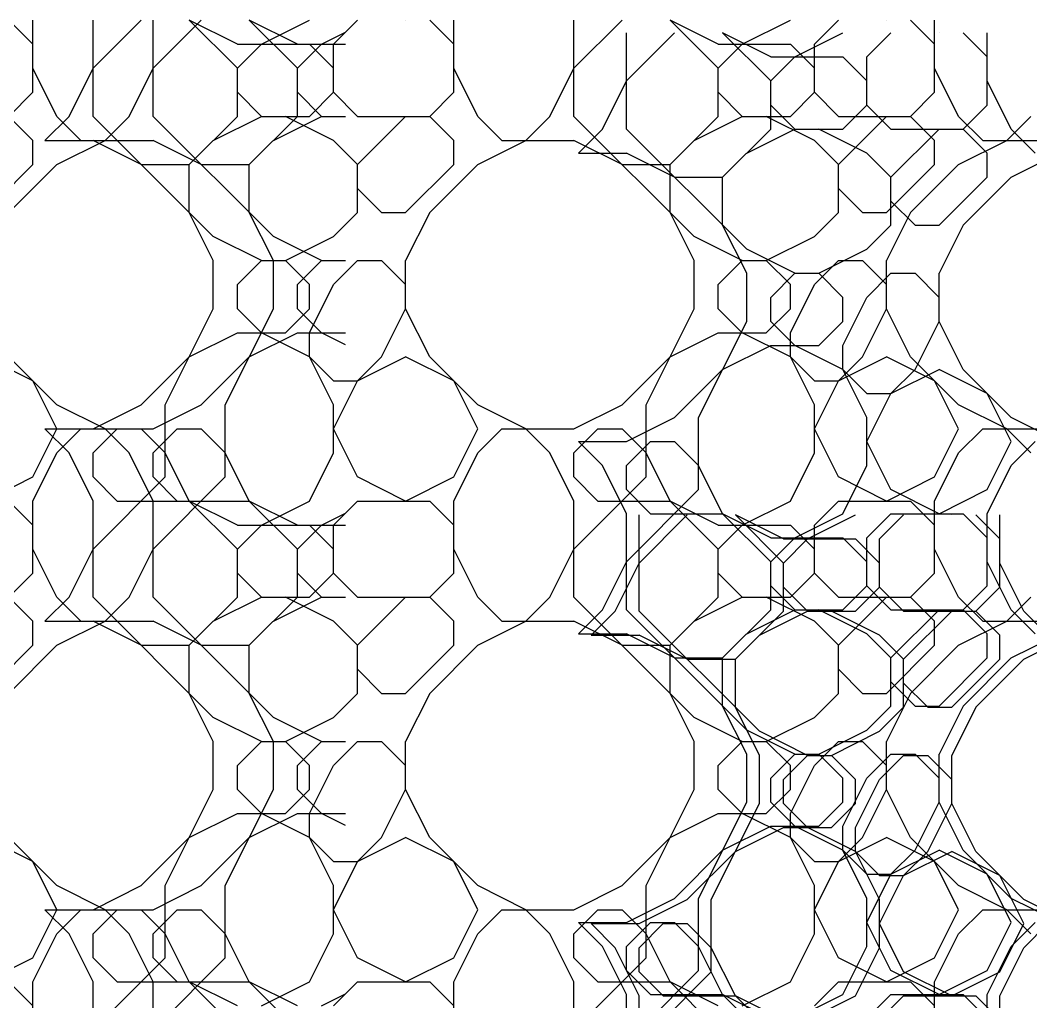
# Model space of a CAD drawing. Extents: x 1223 to 2114, y 507 to 973.
# Drawn here: x 2049.913 to 2050.439, y 610.727 to 611.237 of the extents above; entities that cross this region are included whole.
import ezdxf

# ---------------------------------------------------------------- set-up
doc = ezdxf.new("R2010")
doc.units = 0
doc.header["$MEASUREMENT"] = 0
doc.layers.get('0').update_dxf_attribs({"linetype": 'CONTINUOUS'})

# ---------------------------------------------------------------- blocks, each defined once
blk = doc.blocks.new('*X187')
at = {"color": 0}
for p, q in [((2049.9201, 611.22479), (2049.9076, 611.23729)), ((2049.9201, 611.19979), (2049.9201, 611.23729)), ((2049.9826, 611.23729), (2049.9826, 611.23729)), ((2049.9826, 611.21229), (2050.0076, 611.23729)), ((2049.9826, 611.18729), (2049.9826, 611.23729)), ((2050.0576, 611.22479), (2050.0326, 611.23729)), ((2050.0326, 611.23729), (2050.0326, 611.23729)), ((2050.0576, 611.21229), (2050.0326, 611.23729)), ((2050.0701, 611.22479), (2050.0826, 611.23104)), ((2050.0576, 611.21229), (2050.0701, 611.22479)), ((2050.0576, 611.22479), (2050.0826, 611.22479)), ((2049.9326, 611.18729), (2049.9201, 611.21229)), ((2049.9701, 611.18729), (2049.9826, 611.21229)), ((2050.0576, 611.18729), (2050.0576, 611.21229)), ((2049.9076, 611.18729), (2049.9201, 611.19979)), ((2050.0701, 611.18729), (2050.0576, 611.19979)), ((2049.9201, 611.17479), (2049.9076, 611.18729)), ((2049.9451, 611.17479), (2049.9326, 611.18729)), ((2049.9576, 611.17479), (2049.9701, 611.18729)), ((2050.0451, 611.12479), (2049.9826, 611.18729)), ((2050.0326, 611.16229), (2050.0576, 611.18729)), ((2050.0451, 611.17479), (2050.0701, 611.18729)), ((2050.0701, 611.18729), (2050.0826, 611.18729)), ((2049.9201, 611.16229), (2049.9201, 611.17479)), ((2049.9326, 611.16229), (2049.9576, 611.17479)), ((2049.9451, 611.17479), (2049.9826, 611.17479)), ((2050.0076, 611.16229), (2049.9826, 611.17479)), ((2049.8951, 611.13729), (2049.9201, 611.16229)), ((2049.9076, 611.13729), (2049.9326, 611.16229)), ((2050.0076, 611.16229), (2050.0326, 611.16229)), ((2050.0326, 611.13729), (2050.0326, 611.16229)), ((2050.0451, 611.11229), (2050.0326, 611.13729)), ((2050.0701, 611.11229), (2050.0451, 611.12479)), ((2050.0451, 611.08729), (2050.0451, 611.11229)), ((2050.0576, 611.09979), (2050.0701, 611.11229)), ((2050.0701, 611.11229), (2050.0826, 611.11229)), ((2050.0826, 611.11229), (2050.0826, 611.11229)), ((2050.0576, 611.08729), (2050.0576, 611.09979)), ((2050.0201, 611.03729), (2050.0451, 611.08729)), ((2050.0701, 611.07479), (2050.0576, 611.08729)), ((2050.0326, 611.06229), (2050.0576, 611.07479)), ((2050.0576, 611.07479), (2050.0826, 611.07479)), ((2050.0826, 611.06854), (2050.0701, 611.07479)), ((2050.0826, 611.07479), (2050.0826, 611.07479)), ((2049.9201, 611.04979), (2049.8951, 611.06229)), ((2049.9201, 611.04979), (2049.8951, 611.06229)), ((2049.9326, 611.03729), (2049.9076, 611.06229)), ((2050.0076, 611.03729), (2050.0326, 611.06229)), ((2049.9326, 611.02479), (2049.9201, 611.04979)), ((2049.9576, 611.02479), (2049.9326, 611.03729)), ((2049.9826, 611.02479), (2050.0076, 611.03729)), ((2050.0201, 610.99979), (2050.0201, 611.03729)), ((2049.9201, 610.99979), (2049.9326, 611.02479)), ((2049.9326, 611.01229), (2049.9451, 611.02479)), ((2049.9451, 611.02479), (2049.9826, 611.02479)), ((2049.9701, 611.01229), (2049.9576, 611.02479)), ((2049.9826, 611.01229), (2049.9951, 611.02479)), ((2049.9951, 611.02479), (2050.0076, 611.02479)), ((2050.0201, 611.01229), (2050.0076, 611.02479)), ((2049.9201, 610.98729), (2049.9326, 611.01229)), ((2049.9826, 610.98729), (2049.9701, 611.01229)), ((2049.9826, 610.99979), (2049.9826, 611.01229)), ((2050.0326, 610.98729), (2050.0201, 611.01229)), ((2049.8951, 610.98729), (2049.9201, 610.99979)), ((2049.9951, 610.98729), (2049.9826, 610.99979)), ((2049.9826, 610.96229), (2050.0201, 610.99979)), ((2049.9201, 610.97479), (2049.9076, 610.98729)), ((2049.9201, 610.94979), (2049.9201, 610.98729)), ((2049.9826, 610.93729), (2049.9826, 610.98729)), ((2049.9951, 610.98729), (2050.0326, 610.98729)), ((2050.0576, 610.97479), (2050.0326, 610.98729)), ((2050.0576, 610.96229), (2050.0326, 610.98729)), ((2050.0701, 610.97479), (2050.0826, 610.98104)), ((2050.0576, 610.96229), (2050.0701, 610.97479)), ((2050.0576, 610.97479), (2050.0826, 610.97479)), ((2049.9326, 610.93729), (2049.9201, 610.96229)), ((2049.9701, 610.93729), (2049.9826, 610.96229)), ((2050.0576, 610.93729), (2050.0576, 610.96229)), ((2049.9076, 610.93729), (2049.9201, 610.94979)), ((2050.0701, 610.93729), (2050.0576, 610.94979)), ((2049.9201, 610.92479), (2049.9076, 610.93729)), ((2049.9451, 610.92479), (2049.9326, 610.93729)), ((2049.9576, 610.92479), (2049.9701, 610.93729)), ((2050.0451, 610.87479), (2049.9826, 610.93729)), ((2050.0326, 610.91229), (2050.0576, 610.93729)), ((2050.0451, 610.92479), (2050.0701, 610.93729)), ((2050.0701, 610.93729), (2050.0826, 610.93729)), ((2049.9201, 610.91229), (2049.9201, 610.92479)), ((2049.9326, 610.91229), (2049.9576, 610.92479)), ((2049.9451, 610.92479), (2049.9826, 610.92479)), ((2050.0076, 610.91229), (2049.9826, 610.92479)), ((2049.8951, 610.88729), (2049.9201, 610.91229)), ((2049.9076, 610.88729), (2049.9326, 610.91229)), ((2050.0076, 610.91229), (2050.0326, 610.91229)), ((2050.0326, 610.88729), (2050.0326, 610.91229)), ((2050.0451, 610.86229), (2050.0326, 610.88729)), ((2050.0701, 610.86229), (2050.0451, 610.87479)), ((2050.0451, 610.83729), (2050.0451, 610.86229)), ((2050.0576, 610.84979), (2050.0701, 610.86229)), ((2050.0701, 610.86229), (2050.0826, 610.86229)), ((2050.0826, 610.86229), (2050.0826, 610.86229)), ((2050.0576, 610.83729), (2050.0576, 610.84979)), ((2050.0201, 610.78729), (2050.0451, 610.83729)), ((2050.0701, 610.82479), (2050.0576, 610.83729)), ((2050.0326, 610.81229), (2050.0576, 610.82479)), ((2050.0576, 610.82479), (2050.0826, 610.82479)), ((2050.0826, 610.81854), (2050.0701, 610.82479)), ((2050.0826, 610.82479), (2050.0826, 610.82479)), ((2049.9201, 610.79979), (2049.8951, 610.81229)), ((2049.9201, 610.79979), (2049.8951, 610.81229)), ((2049.9326, 610.78729), (2049.9076, 610.81229)), ((2050.0076, 610.78729), (2050.0326, 610.81229)), ((2049.9326, 610.77479), (2049.9201, 610.79979)), ((2049.9576, 610.77479), (2049.9326, 610.78729)), ((2049.9826, 610.77479), (2050.0076, 610.78729)), ((2050.0201, 610.74979), (2050.0201, 610.78729)), ((2049.9201, 610.74979), (2049.9326, 610.77479)), ((2049.9326, 610.76229), (2049.9451, 610.77479)), ((2049.9451, 610.77479), (2049.9826, 610.77479)), ((2049.9701, 610.76229), (2049.9576, 610.77479)), ((2049.9826, 610.76229), (2049.9951, 610.77479)), ((2049.9951, 610.77479), (2050.0076, 610.77479)), ((2050.0201, 610.76229), (2050.0076, 610.77479)), ((2049.9201, 610.73729), (2049.9326, 610.76229)), ((2049.9826, 610.73729), (2049.9701, 610.76229)), ((2049.9826, 610.74979), (2049.9826, 610.76229)), ((2050.0326, 610.73729), (2050.0201, 610.76229)), ((2049.8951, 610.73729), (2049.9201, 610.74979)), ((2049.9951, 610.73729), (2049.9826, 610.74979)), ((2049.9826, 610.71229), (2050.0201, 610.74979)), ((2049.9201, 610.72479), (2049.9076, 610.73729)), ((2049.9201, 610.69979), (2049.9201, 610.73729)), ((2049.9826, 610.68729), (2049.9826, 610.73729)), ((2049.9951, 610.73729), (2050.0326, 610.73729)), ((2050.0576, 610.72479), (2050.0326, 610.73729)), ((2050.0576, 610.71229), (2050.0326, 610.73729)), ((2050.0701, 610.72479), (2050.0826, 610.73104))]:
    blk.add_line(p, q, dxfattribs=at)
blk = doc.blocks.new('*X188')
at = {"color": 0}
for p, q in [((2050.22869, 611.23069), (2050.22869, 611.23069)), ((2050.22869, 611.20569), (2050.25369, 611.23069)), ((2050.22869, 611.18069), (2050.22869, 611.23069)), ((2050.30369, 611.21819), (2050.27869, 611.23069)), ((2050.27869, 611.23069), (2050.27869, 611.23069)), ((2050.30369, 611.20569), (2050.27869, 611.23069)), ((2050.31619, 611.21819), (2050.34119, 611.23069)), ((2050.35369, 611.21819), (2050.36619, 611.23069)), ((2050.39119, 611.23069), (2050.39119, 611.23069)), ((2050.41619, 611.21819), (2050.40369, 611.23069)), ((2050.41619, 611.19319), (2050.41619, 611.23069)), ((2050.30369, 611.20569), (2050.31619, 611.21819)), ((2050.30369, 611.21819), (2050.34119, 611.21819)), ((2050.35369, 611.20569), (2050.34119, 611.21819)), ((2050.35369, 611.19319), (2050.35369, 611.21819)), ((2050.21619, 611.18069), (2050.22869, 611.20569)), ((2050.30369, 611.18069), (2050.30369, 611.20569)), ((2050.42869, 611.18069), (2050.41619, 611.20569)), ((2050.31619, 611.18069), (2050.30369, 611.19319)), ((2050.34119, 611.18069), (2050.35369, 611.19319)), ((2050.36619, 611.18069), (2050.35369, 611.19319)), ((2050.40369, 611.18069), (2050.41619, 611.19319)), ((2050.20369, 611.16819), (2050.21619, 611.18069)), ((2050.29119, 611.11819), (2050.22869, 611.18069)), ((2050.27869, 611.15569), (2050.30369, 611.18069)), ((2050.29119, 611.16819), (2050.31619, 611.18069)), ((2050.31619, 611.18069), (2050.34119, 611.18069)), ((2050.35369, 611.16819), (2050.32869, 611.18069)), ((2050.36619, 611.15569), (2050.39119, 611.18069)), ((2050.36619, 611.18069), (2050.40369, 611.18069)), ((2050.41619, 611.16819), (2050.40369, 611.18069)), ((2050.44119, 611.16819), (2050.42869, 611.18069)), ((2050.20369, 611.16819), (2050.22869, 611.16819)), ((2050.25369, 611.15569), (2050.22869, 611.16819)), ((2050.36619, 611.15569), (2050.35369, 611.16819)), ((2050.41619, 611.15569), (2050.41619, 611.16819)), ((2050.42869, 611.15569), (2050.45369, 611.16819)), ((2050.25369, 611.15569), (2050.27869, 611.15569)), ((2050.27869, 611.13069), (2050.27869, 611.15569)), ((2050.36619, 611.13069), (2050.36619, 611.15569)), ((2050.39119, 611.13069), (2050.41619, 611.15569)), ((2050.40369, 611.13069), (2050.42869, 611.15569)), ((2050.37869, 611.13069), (2050.36619, 611.14319)), ((2050.29119, 611.10569), (2050.27869, 611.13069)), ((2050.35369, 611.11819), (2050.36619, 611.13069)), ((2050.37869, 611.13069), (2050.39119, 611.13069)), ((2050.40369, 611.13069), (2050.39119, 611.10569)), ((2050.31619, 611.10569), (2050.29119, 611.11819)), ((2050.32869, 611.10569), (2050.35369, 611.11819)), ((2050.29119, 611.08069), (2050.29119, 611.10569)), ((2050.30369, 611.09319), (2050.31619, 611.10569)), ((2050.31619, 611.10569), (2050.32869, 611.10569)), ((2050.34119, 611.09319), (2050.32869, 611.10569)), ((2050.35369, 611.09319), (2050.36619, 611.10569)), ((2050.36619, 611.10569), (2050.37869, 611.10569)), ((2050.39119, 611.09319), (2050.37869, 611.10569)), ((2050.39119, 611.08069), (2050.39119, 611.10569)), ((2050.30369, 611.08069), (2050.30369, 611.09319)), ((2050.34119, 611.06819), (2050.35369, 611.09319)), ((2050.34119, 611.08069), (2050.34119, 611.09319)), ((2050.26619, 611.03069), (2050.29119, 611.08069)), ((2050.31619, 611.06819), (2050.30369, 611.08069)), ((2050.32869, 611.06819), (2050.34119, 611.08069)), ((2050.37869, 611.05569), (2050.39119, 611.08069)), ((2050.40369, 611.05569), (2050.39119, 611.08069)), ((2050.27869, 611.05569), (2050.30369, 611.06819)), ((2050.30369, 611.06819), (2050.32869, 611.06819)), ((2050.34119, 611.05569), (2050.31619, 611.06819)), ((2050.34119, 611.05569), (2050.34119, 611.06819)), ((2050.25369, 611.03069), (2050.27869, 611.05569)), ((2050.35369, 611.03069), (2050.34119, 611.05569)), ((2050.35369, 611.04319), (2050.34119, 611.05569)), ((2050.36619, 611.04319), (2050.39119, 611.05569)), ((2050.36619, 611.04319), (2050.37869, 611.05569)), ((2050.41619, 611.04319), (2050.39119, 611.05569)), ((2050.41619, 611.04319), (2050.39119, 611.05569)), ((2050.42869, 611.03069), (2050.40369, 611.05569)), ((2050.35369, 611.01819), (2050.36619, 611.04319)), ((2050.35369, 611.04319), (2050.36619, 611.04319)), ((2050.42869, 611.01819), (2050.41619, 611.04319)), ((2050.22869, 611.01819), (2050.25369, 611.03069)), ((2050.26619, 610.99319), (2050.26619, 611.03069)), ((2050.35369, 611.00569), (2050.35369, 611.03069)), ((2050.45369, 611.01819), (2050.42869, 611.03069)), ((2050.20369, 611.01819), (2050.20369, 611.01819)), ((2050.21619, 611.00569), (2050.20369, 611.01819)), ((2050.20369, 611.01819), (2050.22869, 611.01819)), ((2050.22869, 611.00569), (2050.24119, 611.01819)), ((2050.24119, 611.01819), (2050.25369, 611.01819)), ((2050.26619, 611.00569), (2050.25369, 611.01819)), ((2050.36619, 610.99319), (2050.35369, 611.01819)), ((2050.41619, 610.99319), (2050.42869, 611.01819)), ((2050.42869, 611.00569), (2050.44119, 611.01819)), ((2050.22869, 610.98069), (2050.21619, 611.00569)), ((2050.22869, 610.99319), (2050.22869, 611.00569)), ((2050.27869, 610.98069), (2050.26619, 611.00569)), ((2050.34119, 610.98069), (2050.35369, 611.00569)), ((2050.41619, 610.98069), (2050.42869, 611.00569)), ((2050.24119, 610.98069), (2050.22869, 610.99319)), ((2050.22869, 610.95569), (2050.26619, 610.99319)), ((2050.39119, 610.98069), (2050.36619, 610.99319)), ((2050.39119, 610.98069), (2050.41619, 610.99319)), ((2050.22869, 610.93069), (2050.22869, 610.98069)), ((2050.24119, 610.98069), (2050.27869, 610.98069)), ((2050.30369, 610.96819), (2050.27869, 610.98069)), ((2050.30369, 610.95569), (2050.27869, 610.98069)), ((2050.31619, 610.96819), (2050.34119, 610.98069)), ((2050.35369, 610.96819), (2050.36619, 610.98069)), ((2050.36619, 610.98069), (2050.40369, 610.98069)), ((2050.41619, 610.96819), (2050.40369, 610.98069)), ((2050.41619, 610.94319), (2050.41619, 610.98069)), ((2050.30369, 610.95569), (2050.31619, 610.96819)), ((2050.30369, 610.96819), (2050.34119, 610.96819)), ((2050.35369, 610.95569), (2050.34119, 610.96819)), ((2050.35369, 610.94319), (2050.35369, 610.96819)), ((2050.21619, 610.93069), (2050.22869, 610.95569)), ((2050.30369, 610.93069), (2050.30369, 610.95569)), ((2050.42869, 610.93069), (2050.41619, 610.95569)), ((2050.31619, 610.93069), (2050.30369, 610.94319)), ((2050.34119, 610.93069), (2050.35369, 610.94319)), ((2050.36619, 610.93069), (2050.35369, 610.94319)), ((2050.40369, 610.93069), (2050.41619, 610.94319)), ((2050.20369, 610.91819), (2050.21619, 610.93069)), ((2050.29119, 610.86819), (2050.22869, 610.93069)), ((2050.27869, 610.90569), (2050.30369, 610.93069)), ((2050.29119, 610.91819), (2050.31619, 610.93069)), ((2050.31619, 610.93069), (2050.34119, 610.93069)), ((2050.35369, 610.91819), (2050.32869, 610.93069)), ((2050.36619, 610.90569), (2050.39119, 610.93069)), ((2050.36619, 610.93069), (2050.40369, 610.93069)), ((2050.41619, 610.91819), (2050.40369, 610.93069)), ((2050.44119, 610.91819), (2050.42869, 610.93069)), ((2050.20369, 610.91819), (2050.22869, 610.91819)), ((2050.25369, 610.90569), (2050.22869, 610.91819)), ((2050.36619, 610.90569), (2050.35369, 610.91819)), ((2050.41619, 610.90569), (2050.41619, 610.91819)), ((2050.42869, 610.90569), (2050.45369, 610.91819)), ((2050.25369, 610.90569), (2050.27869, 610.90569)), ((2050.27869, 610.88069), (2050.27869, 610.90569)), ((2050.36619, 610.88069), (2050.36619, 610.90569)), ((2050.39119, 610.88069), (2050.41619, 610.90569)), ((2050.40369, 610.88069), (2050.42869, 610.90569)), ((2050.37869, 610.88069), (2050.36619, 610.89319)), ((2050.29119, 610.85569), (2050.27869, 610.88069)), ((2050.35369, 610.86819), (2050.36619, 610.88069)), ((2050.37869, 610.88069), (2050.39119, 610.88069)), ((2050.40369, 610.88069), (2050.39119, 610.85569)), ((2050.31619, 610.85569), (2050.29119, 610.86819)), ((2050.32869, 610.85569), (2050.35369, 610.86819)), ((2050.29119, 610.83069), (2050.29119, 610.85569)), ((2050.30369, 610.84319), (2050.31619, 610.85569)), ((2050.31619, 610.85569), (2050.32869, 610.85569)), ((2050.34119, 610.84319), (2050.32869, 610.85569)), ((2050.35369, 610.84319), (2050.36619, 610.85569)), ((2050.36619, 610.85569), (2050.37869, 610.85569)), ((2050.39119, 610.84319), (2050.37869, 610.85569)), ((2050.39119, 610.83069), (2050.39119, 610.85569)), ((2050.30369, 610.83069), (2050.30369, 610.84319)), ((2050.34119, 610.81819), (2050.35369, 610.84319)), ((2050.34119, 610.83069), (2050.34119, 610.84319)), ((2050.26619, 610.78069), (2050.29119, 610.83069)), ((2050.31619, 610.81819), (2050.30369, 610.83069)), ((2050.32869, 610.81819), (2050.34119, 610.83069)), ((2050.37869, 610.80569), (2050.39119, 610.83069)), ((2050.40369, 610.80569), (2050.39119, 610.83069)), ((2050.27869, 610.80569), (2050.30369, 610.81819)), ((2050.30369, 610.81819), (2050.32869, 610.81819)), ((2050.34119, 610.80569), (2050.31619, 610.81819)), ((2050.34119, 610.80569), (2050.34119, 610.81819)), ((2050.25369, 610.78069), (2050.27869, 610.80569)), ((2050.35369, 610.78069), (2050.34119, 610.80569)), ((2050.35369, 610.79319), (2050.34119, 610.80569)), ((2050.36619, 610.79319), (2050.39119, 610.80569)), ((2050.36619, 610.79319), (2050.37869, 610.80569)), ((2050.41619, 610.79319), (2050.39119, 610.80569)), ((2050.41619, 610.79319), (2050.39119, 610.80569)), ((2050.42869, 610.78069), (2050.40369, 610.80569)), ((2050.35369, 610.76819), (2050.36619, 610.79319)), ((2050.35369, 610.79319), (2050.36619, 610.79319)), ((2050.42869, 610.76819), (2050.41619, 610.79319)), ((2050.22869, 610.76819), (2050.25369, 610.78069)), ((2050.26619, 610.74319), (2050.26619, 610.78069)), ((2050.35369, 610.75569), (2050.35369, 610.78069)), ((2050.45369, 610.76819), (2050.42869, 610.78069)), ((2050.20369, 610.76819), (2050.20369, 610.76819)), ((2050.21619, 610.75569), (2050.20369, 610.76819)), ((2050.20369, 610.76819), (2050.22869, 610.76819)), ((2050.22869, 610.75569), (2050.24119, 610.76819)), ((2050.24119, 610.76819), (2050.25369, 610.76819)), ((2050.26619, 610.75569), (2050.25369, 610.76819)), ((2050.36619, 610.74319), (2050.35369, 610.76819)), ((2050.41619, 610.74319), (2050.42869, 610.76819)), ((2050.42869, 610.75569), (2050.44119, 610.76819)), ((2050.22869, 610.73069), (2050.21619, 610.75569)), ((2050.22869, 610.74319), (2050.22869, 610.75569)), ((2050.27869, 610.73069), (2050.26619, 610.75569)), ((2050.34119, 610.73069), (2050.35369, 610.75569)), ((2050.41619, 610.73069), (2050.42869, 610.75569)), ((2050.24119, 610.73069), (2050.22869, 610.74319)), ((2050.22869, 610.70569), (2050.26619, 610.74319)), ((2050.39119, 610.73069), (2050.36619, 610.74319)), ((2050.39119, 610.73069), (2050.41619, 610.74319)), ((2050.22869, 610.68069), (2050.22869, 610.73069)), ((2050.24119, 610.73069), (2050.27869, 610.73069)), ((2050.30369, 610.71819), (2050.27869, 610.73069)), ((2050.30369, 610.70569), (2050.27869, 610.73069)), ((2050.31619, 610.71819), (2050.34119, 610.73069)), ((2050.35369, 610.71819), (2050.36619, 610.73069)), ((2050.36619, 610.73069), (2050.40369, 610.73069)), ((2050.41619, 610.71819), (2050.40369, 610.73069)), ((2050.41619, 610.69319), (2050.41619, 610.73069))]:
    blk.add_line(p, q, dxfattribs=at)
blk = doc.blocks.new('*X189')
at = {"color": 0}
for p, q in [((2049.95138, 611.23729), (2049.95138, 611.23729)), ((2049.95138, 611.21229), (2049.97638, 611.23729)), ((2049.95138, 611.18729), (2049.95138, 611.23729)), ((2050.02638, 611.22479), (2050.00138, 611.23729)), ((2050.00138, 611.23729), (2050.00138, 611.23729)), ((2050.02638, 611.21229), (2050.00138, 611.23729)), ((2050.03888, 611.22479), (2050.06388, 611.23729)), ((2050.07638, 611.22479), (2050.08888, 611.23729)), ((2050.11388, 611.23729), (2050.11388, 611.23729)), ((2050.13888, 611.22479), (2050.12638, 611.23729)), ((2050.13888, 611.19979), (2050.13888, 611.23729)), ((2050.20138, 611.23729), (2050.20138, 611.23729)), ((2050.20138, 611.21229), (2050.22638, 611.23729)), ((2050.20138, 611.18729), (2050.20138, 611.23729)), ((2050.27638, 611.22479), (2050.25138, 611.23729)), ((2050.25138, 611.23729), (2050.25138, 611.23729)), ((2050.27638, 611.21229), (2050.25138, 611.23729)), ((2050.28888, 611.22479), (2050.31388, 611.23729)), ((2050.32638, 611.22479), (2050.33888, 611.23729)), ((2050.36388, 611.23729), (2050.36388, 611.23729)), ((2050.38888, 611.22479), (2050.37638, 611.23729)), ((2050.38888, 611.19979), (2050.38888, 611.23729)), ((2050.02638, 611.21229), (2050.03888, 611.22479)), ((2050.02638, 611.22479), (2050.06388, 611.22479)), ((2050.07638, 611.21229), (2050.06388, 611.22479)), ((2050.07638, 611.19979), (2050.07638, 611.22479)), ((2050.27638, 611.21229), (2050.28888, 611.22479)), ((2050.27638, 611.22479), (2050.31388, 611.22479)), ((2050.32638, 611.21229), (2050.31388, 611.22479)), ((2050.32638, 611.19979), (2050.32638, 611.22479)), ((2049.93888, 611.18729), (2049.95138, 611.21229)), ((2050.02638, 611.18729), (2050.02638, 611.21229)), ((2050.15138, 611.18729), (2050.13888, 611.21229)), ((2050.18888, 611.18729), (2050.20138, 611.21229)), ((2050.27638, 611.18729), (2050.27638, 611.21229)), ((2050.40138, 611.18729), (2050.38888, 611.21229)), ((2050.03888, 611.18729), (2050.02638, 611.19979)), ((2050.06388, 611.18729), (2050.07638, 611.19979)), ((2050.08888, 611.18729), (2050.07638, 611.19979)), ((2050.12638, 611.18729), (2050.13888, 611.19979)), ((2050.28888, 611.18729), (2050.27638, 611.19979)), ((2050.31388, 611.18729), (2050.32638, 611.19979)), ((2050.33888, 611.18729), (2050.32638, 611.19979)), ((2050.37638, 611.18729), (2050.38888, 611.19979)), ((2049.92638, 611.17479), (2049.93888, 611.18729)), ((2050.01388, 611.12479), (2049.95138, 611.18729)), ((2050.00138, 611.16229), (2050.02638, 611.18729)), ((2050.01388, 611.17479), (2050.03888, 611.18729)), ((2050.03888, 611.18729), (2050.06388, 611.18729)), ((2050.07638, 611.17479), (2050.05138, 611.18729)), ((2050.08888, 611.16229), (2050.11388, 611.18729)), ((2050.08888, 611.18729), (2050.12638, 611.18729)), ((2050.13888, 611.17479), (2050.12638, 611.18729)), ((2050.16388, 611.17479), (2050.15138, 611.18729)), ((2050.17638, 611.17479), (2050.18888, 611.18729)), ((2050.26388, 611.12479), (2050.20138, 611.18729)), ((2050.25138, 611.16229), (2050.27638, 611.18729)), ((2050.26388, 611.17479), (2050.28888, 611.18729)), ((2050.28888, 611.18729), (2050.31388, 611.18729)), ((2050.32638, 611.17479), (2050.30138, 611.18729)), ((2050.33888, 611.16229), (2050.36388, 611.18729)), ((2050.33888, 611.18729), (2050.37638, 611.18729)), ((2050.38888, 611.17479), (2050.37638, 611.18729)), ((2050.41388, 611.17479), (2050.40138, 611.18729)), ((2050.42638, 611.17479), (2050.43888, 611.18729)), ((2049.92638, 611.17479), (2049.95138, 611.17479)), ((2049.97638, 611.16229), (2049.95138, 611.17479)), ((2050.08888, 611.16229), (2050.07638, 611.17479)), ((2050.13888, 611.16229), (2050.13888, 611.17479)), ((2050.15138, 611.16229), (2050.17638, 611.17479)), ((2050.16388, 611.17479), (2050.20138, 611.17479)), ((2050.22638, 611.16229), (2050.20138, 611.17479)), ((2050.33888, 611.16229), (2050.32638, 611.17479)), ((2050.38888, 611.16229), (2050.38888, 611.17479)), ((2050.40138, 611.16229), (2050.42638, 611.17479)), ((2050.41388, 611.17479), (2050.45138, 611.17479)), ((2049.97638, 611.16229), (2050.00138, 611.16229)), ((2050.00138, 611.13729), (2050.00138, 611.16229)), ((2050.08888, 611.13729), (2050.08888, 611.16229)), ((2050.11388, 611.13729), (2050.13888, 611.16229)), ((2050.12638, 611.13729), (2050.15138, 611.16229)), ((2050.22638, 611.16229), (2050.25138, 611.16229)), ((2050.25138, 611.13729), (2050.25138, 611.16229)), ((2050.33888, 611.13729), (2050.33888, 611.16229)), ((2050.36388, 611.13729), (2050.38888, 611.16229)), ((2050.37638, 611.13729), (2050.40138, 611.16229)), ((2050.10138, 611.13729), (2050.08888, 611.14979)), ((2050.35138, 611.13729), (2050.33888, 611.14979)), ((2050.01388, 611.11229), (2050.00138, 611.13729)), ((2050.07638, 611.12479), (2050.08888, 611.13729)), ((2050.10138, 611.13729), (2050.11388, 611.13729)), ((2050.12638, 611.13729), (2050.11388, 611.11229)), ((2050.26388, 611.11229), (2050.25138, 611.13729)), ((2050.32638, 611.12479), (2050.33888, 611.13729)), ((2050.35138, 611.13729), (2050.36388, 611.13729)), ((2050.37638, 611.13729), (2050.36388, 611.11229)), ((2050.03888, 611.11229), (2050.01388, 611.12479)), ((2050.05138, 611.11229), (2050.07638, 611.12479)), ((2050.28888, 611.11229), (2050.26388, 611.12479)), ((2050.30138, 611.11229), (2050.32638, 611.12479)), ((2050.01388, 611.08729), (2050.01388, 611.11229)), ((2050.02638, 611.09979), (2050.03888, 611.11229)), ((2050.03888, 611.11229), (2050.05138, 611.11229)), ((2050.06388, 611.09979), (2050.05138, 611.11229)), ((2050.07638, 611.09979), (2050.08888, 611.11229)), ((2050.08888, 611.11229), (2050.10138, 611.11229)), ((2050.11388, 611.09979), (2050.10138, 611.11229)), ((2050.11388, 611.08729), (2050.11388, 611.11229)), ((2050.26388, 611.08729), (2050.26388, 611.11229)), ((2050.27638, 611.09979), (2050.28888, 611.11229)), ((2050.28888, 611.11229), (2050.30138, 611.11229)), ((2050.31388, 611.09979), (2050.30138, 611.11229)), ((2050.32638, 611.09979), (2050.33888, 611.11229)), ((2050.33888, 611.11229), (2050.35138, 611.11229)), ((2050.36388, 611.09979), (2050.35138, 611.11229)), ((2050.36388, 611.08729), (2050.36388, 611.11229)), ((2050.02638, 611.08729), (2050.02638, 611.09979)), ((2050.06388, 611.07479), (2050.07638, 611.09979)), ((2050.06388, 611.08729), (2050.06388, 611.09979)), ((2050.27638, 611.08729), (2050.27638, 611.09979)), ((2050.31388, 611.07479), (2050.32638, 611.09979)), ((2050.31388, 611.08729), (2050.31388, 611.09979)), ((2049.98888, 611.03729), (2050.01388, 611.08729)), ((2050.03888, 611.07479), (2050.02638, 611.08729)), ((2050.05138, 611.07479), (2050.06388, 611.08729)), ((2050.10138, 611.06229), (2050.11388, 611.08729)), ((2050.12638, 611.06229), (2050.11388, 611.08729)), ((2050.23888, 611.03729), (2050.26388, 611.08729)), ((2050.28888, 611.07479), (2050.27638, 611.08729)), ((2050.30138, 611.07479), (2050.31388, 611.08729)), ((2050.35138, 611.06229), (2050.36388, 611.08729)), ((2050.37638, 611.06229), (2050.36388, 611.08729)), ((2050.00138, 611.06229), (2050.02638, 611.07479)), ((2050.02638, 611.07479), (2050.05138, 611.07479)), ((2050.06388, 611.06229), (2050.03888, 611.07479)), ((2050.06388, 611.06229), (2050.06388, 611.07479)), ((2050.25138, 611.06229), (2050.27638, 611.07479)), ((2050.27638, 611.07479), (2050.30138, 611.07479)), ((2050.31388, 611.06229), (2050.28888, 611.07479)), ((2050.31388, 611.06229), (2050.31388, 611.07479)), ((2049.97638, 611.03729), (2050.00138, 611.06229)), ((2050.07638, 611.03729), (2050.06388, 611.06229)), ((2050.07638, 611.04979), (2050.06388, 611.06229)), ((2050.08888, 611.04979), (2050.11388, 611.06229)), ((2050.08888, 611.04979), (2050.10138, 611.06229)), ((2050.13888, 611.04979), (2050.11388, 611.06229)), ((2050.13888, 611.04979), (2050.11388, 611.06229)), ((2050.15138, 611.03729), (2050.12638, 611.06229)), ((2050.22638, 611.03729), (2050.25138, 611.06229)), ((2050.32638, 611.03729), (2050.31388, 611.06229)), ((2050.32638, 611.04979), (2050.31388, 611.06229)), ((2050.33888, 611.04979), (2050.36388, 611.06229)), ((2050.33888, 611.04979), (2050.35138, 611.06229)), ((2050.38888, 611.04979), (2050.36388, 611.06229)), ((2050.38888, 611.04979), (2050.36388, 611.06229)), ((2050.40138, 611.03729), (2050.37638, 611.06229)), ((2050.07638, 611.02479), (2050.08888, 611.04979)), ((2050.07638, 611.04979), (2050.08888, 611.04979)), ((2050.15138, 611.02479), (2050.13888, 611.04979)), ((2050.32638, 611.02479), (2050.33888, 611.04979)), ((2050.32638, 611.04979), (2050.33888, 611.04979)), ((2050.40138, 611.02479), (2050.38888, 611.04979)), ((2049.95138, 611.02479), (2049.97638, 611.03729)), ((2049.98888, 610.99979), (2049.98888, 611.03729)), ((2050.07638, 611.01229), (2050.07638, 611.03729)), ((2050.17638, 611.02479), (2050.15138, 611.03729)), ((2050.20138, 611.02479), (2050.22638, 611.03729)), ((2050.23888, 610.99979), (2050.23888, 611.03729)), ((2050.32638, 611.01229), (2050.32638, 611.03729)), ((2050.42638, 611.02479), (2050.40138, 611.03729)), ((2049.92638, 611.02479), (2049.92638, 611.02479)), ((2049.93888, 611.01229), (2049.92638, 611.02479)), ((2049.92638, 611.02479), (2049.95138, 611.02479)), ((2049.95138, 611.01229), (2049.96388, 611.02479)), ((2049.96388, 611.02479), (2049.97638, 611.02479)), ((2049.98888, 611.01229), (2049.97638, 611.02479)), ((2050.08888, 610.99979), (2050.07638, 611.02479)), ((2050.13888, 610.99979), (2050.15138, 611.02479)), ((2050.15138, 611.01229), (2050.16388, 611.02479)), ((2050.16388, 611.02479), (2050.20138, 611.02479)), ((2050.18888, 611.01229), (2050.17638, 611.02479)), ((2050.20138, 611.01229), (2050.21388, 611.02479)), ((2050.21388, 611.02479), (2050.22638, 611.02479)), ((2050.23888, 611.01229), (2050.22638, 611.02479)), ((2050.33888, 610.99979), (2050.32638, 611.02479)), ((2050.38888, 610.99979), (2050.40138, 611.02479)), ((2050.40138, 611.01229), (2050.41388, 611.02479)), ((2050.41388, 611.02479), (2050.45138, 611.02479)), ((2050.43888, 611.01229), (2050.42638, 611.02479)), ((2049.95138, 610.98729), (2049.93888, 611.01229)), ((2049.95138, 610.99979), (2049.95138, 611.01229)), ((2050.00138, 610.98729), (2049.98888, 611.01229)), ((2050.06388, 610.98729), (2050.07638, 611.01229)), ((2050.13888, 610.98729), (2050.15138, 611.01229)), ((2050.20138, 610.98729), (2050.18888, 611.01229)), ((2050.20138, 610.99979), (2050.20138, 611.01229)), ((2050.25138, 610.98729), (2050.23888, 611.01229)), ((2050.31388, 610.98729), (2050.32638, 611.01229)), ((2050.38888, 610.98729), (2050.40138, 611.01229)), ((2049.96388, 610.98729), (2049.95138, 610.99979)), ((2049.95138, 610.96229), (2049.98888, 610.99979)), ((2050.11388, 610.98729), (2050.08888, 610.99979)), ((2050.11388, 610.98729), (2050.13888, 610.99979)), ((2050.21388, 610.98729), (2050.20138, 610.99979)), ((2050.20138, 610.96229), (2050.23888, 610.99979)), ((2050.36388, 610.98729), (2050.33888, 610.99979)), ((2050.36388, 610.98729), (2050.38888, 610.99979)), ((2049.95138, 610.93729), (2049.95138, 610.98729)), ((2049.96388, 610.98729), (2050.00138, 610.98729)), ((2050.02638, 610.97479), (2050.00138, 610.98729)), ((2050.02638, 610.96229), (2050.00138, 610.98729)), ((2050.03888, 610.97479), (2050.06388, 610.98729)), ((2050.07638, 610.97479), (2050.08888, 610.98729)), ((2050.08888, 610.98729), (2050.12638, 610.98729)), ((2050.13888, 610.97479), (2050.12638, 610.98729)), ((2050.13888, 610.94979), (2050.13888, 610.98729)), ((2050.20138, 610.93729), (2050.20138, 610.98729)), ((2050.21388, 610.98729), (2050.25138, 610.98729)), ((2050.27638, 610.97479), (2050.25138, 610.98729)), ((2050.27638, 610.96229), (2050.25138, 610.98729)), ((2050.28888, 610.97479), (2050.31388, 610.98729)), ((2050.32638, 610.97479), (2050.33888, 610.98729)), ((2050.33888, 610.98729), (2050.37638, 610.98729)), ((2050.38888, 610.97479), (2050.37638, 610.98729)), ((2050.38888, 610.94979), (2050.38888, 610.98729)), ((2050.02638, 610.96229), (2050.03888, 610.97479)), ((2050.02638, 610.97479), (2050.06388, 610.97479)), ((2050.07638, 610.96229), (2050.06388, 610.97479)), ((2050.07638, 610.94979), (2050.07638, 610.97479)), ((2050.27638, 610.96229), (2050.28888, 610.97479)), ((2050.27638, 610.97479), (2050.31388, 610.97479)), ((2050.32638, 610.96229), (2050.31388, 610.97479)), ((2050.32638, 610.94979), (2050.32638, 610.97479)), ((2049.93888, 610.93729), (2049.95138, 610.96229)), ((2050.02638, 610.93729), (2050.02638, 610.96229)), ((2050.15138, 610.93729), (2050.13888, 610.96229)), ((2050.18888, 610.93729), (2050.20138, 610.96229)), ((2050.27638, 610.93729), (2050.27638, 610.96229)), ((2050.40138, 610.93729), (2050.38888, 610.96229)), ((2050.03888, 610.93729), (2050.02638, 610.94979)), ((2050.06388, 610.93729), (2050.07638, 610.94979)), ((2050.08888, 610.93729), (2050.07638, 610.94979)), ((2050.12638, 610.93729), (2050.13888, 610.94979)), ((2050.28888, 610.93729), (2050.27638, 610.94979)), ((2050.31388, 610.93729), (2050.32638, 610.94979)), ((2050.33888, 610.93729), (2050.32638, 610.94979)), ((2050.37638, 610.93729), (2050.38888, 610.94979)), ((2049.92638, 610.92479), (2049.93888, 610.93729)), ((2050.01388, 610.87479), (2049.95138, 610.93729)), ((2050.00138, 610.91229), (2050.02638, 610.93729)), ((2050.01388, 610.92479), (2050.03888, 610.93729)), ((2050.03888, 610.93729), (2050.06388, 610.93729)), ((2050.07638, 610.92479), (2050.05138, 610.93729)), ((2050.08888, 610.91229), (2050.11388, 610.93729)), ((2050.08888, 610.93729), (2050.12638, 610.93729)), ((2050.13888, 610.92479), (2050.12638, 610.93729)), ((2050.16388, 610.92479), (2050.15138, 610.93729)), ((2050.17638, 610.92479), (2050.18888, 610.93729)), ((2050.26388, 610.87479), (2050.20138, 610.93729)), ((2050.25138, 610.91229), (2050.27638, 610.93729)), ((2050.26388, 610.92479), (2050.28888, 610.93729)), ((2050.28888, 610.93729), (2050.31388, 610.93729)), ((2050.32638, 610.92479), (2050.30138, 610.93729)), ((2050.33888, 610.91229), (2050.36388, 610.93729)), ((2050.33888, 610.93729), (2050.37638, 610.93729)), ((2050.38888, 610.92479), (2050.37638, 610.93729)), ((2050.41388, 610.92479), (2050.40138, 610.93729)), ((2050.42638, 610.92479), (2050.43888, 610.93729)), ((2049.92638, 610.92479), (2049.95138, 610.92479)), ((2049.97638, 610.91229), (2049.95138, 610.92479)), ((2050.08888, 610.91229), (2050.07638, 610.92479)), ((2050.13888, 610.91229), (2050.13888, 610.92479)), ((2050.15138, 610.91229), (2050.17638, 610.92479)), ((2050.16388, 610.92479), (2050.20138, 610.92479)), ((2050.22638, 610.91229), (2050.20138, 610.92479)), ((2050.33888, 610.91229), (2050.32638, 610.92479)), ((2050.38888, 610.91229), (2050.38888, 610.92479)), ((2050.40138, 610.91229), (2050.42638, 610.92479)), ((2050.41388, 610.92479), (2050.45138, 610.92479)), ((2049.97638, 610.91229), (2050.00138, 610.91229)), ((2050.00138, 610.88729), (2050.00138, 610.91229)), ((2050.08888, 610.88729), (2050.08888, 610.91229)), ((2050.11388, 610.88729), (2050.13888, 610.91229)), ((2050.12638, 610.88729), (2050.15138, 610.91229)), ((2050.22638, 610.91229), (2050.25138, 610.91229)), ((2050.25138, 610.88729), (2050.25138, 610.91229)), ((2050.33888, 610.88729), (2050.33888, 610.91229)), ((2050.36388, 610.88729), (2050.38888, 610.91229)), ((2050.37638, 610.88729), (2050.40138, 610.91229)), ((2050.10138, 610.88729), (2050.08888, 610.89979)), ((2050.35138, 610.88729), (2050.33888, 610.89979)), ((2050.01388, 610.86229), (2050.00138, 610.88729)), ((2050.07638, 610.87479), (2050.08888, 610.88729)), ((2050.10138, 610.88729), (2050.11388, 610.88729)), ((2050.12638, 610.88729), (2050.11388, 610.86229)), ((2050.26388, 610.86229), (2050.25138, 610.88729)), ((2050.32638, 610.87479), (2050.33888, 610.88729)), ((2050.35138, 610.88729), (2050.36388, 610.88729)), ((2050.37638, 610.88729), (2050.36388, 610.86229)), ((2050.03888, 610.86229), (2050.01388, 610.87479)), ((2050.05138, 610.86229), (2050.07638, 610.87479)), ((2050.28888, 610.86229), (2050.26388, 610.87479)), ((2050.30138, 610.86229), (2050.32638, 610.87479)), ((2050.01388, 610.83729), (2050.01388, 610.86229)), ((2050.02638, 610.84979), (2050.03888, 610.86229)), ((2050.03888, 610.86229), (2050.05138, 610.86229)), ((2050.06388, 610.84979), (2050.05138, 610.86229)), ((2050.07638, 610.84979), (2050.08888, 610.86229)), ((2050.08888, 610.86229), (2050.10138, 610.86229)), ((2050.11388, 610.84979), (2050.10138, 610.86229)), ((2050.11388, 610.83729), (2050.11388, 610.86229)), ((2050.26388, 610.83729), (2050.26388, 610.86229)), ((2050.27638, 610.84979), (2050.28888, 610.86229)), ((2050.28888, 610.86229), (2050.30138, 610.86229)), ((2050.31388, 610.84979), (2050.30138, 610.86229)), ((2050.32638, 610.84979), (2050.33888, 610.86229)), ((2050.33888, 610.86229), (2050.35138, 610.86229)), ((2050.36388, 610.84979), (2050.35138, 610.86229)), ((2050.36388, 610.83729), (2050.36388, 610.86229)), ((2050.02638, 610.83729), (2050.02638, 610.84979)), ((2050.06388, 610.82479), (2050.07638, 610.84979)), ((2050.06388, 610.83729), (2050.06388, 610.84979)), ((2050.27638, 610.83729), (2050.27638, 610.84979)), ((2050.31388, 610.82479), (2050.32638, 610.84979)), ((2050.31388, 610.83729), (2050.31388, 610.84979)), ((2049.98888, 610.78729), (2050.01388, 610.83729)), ((2050.03888, 610.82479), (2050.02638, 610.83729)), ((2050.05138, 610.82479), (2050.06388, 610.83729)), ((2050.10138, 610.81229), (2050.11388, 610.83729)), ((2050.12638, 610.81229), (2050.11388, 610.83729)), ((2050.23888, 610.78729), (2050.26388, 610.83729)), ((2050.28888, 610.82479), (2050.27638, 610.83729)), ((2050.30138, 610.82479), (2050.31388, 610.83729)), ((2050.35138, 610.81229), (2050.36388, 610.83729)), ((2050.37638, 610.81229), (2050.36388, 610.83729)), ((2050.00138, 610.81229), (2050.02638, 610.82479)), ((2050.02638, 610.82479), (2050.05138, 610.82479)), ((2050.06388, 610.81229), (2050.03888, 610.82479)), ((2050.06388, 610.81229), (2050.06388, 610.82479)), ((2050.25138, 610.81229), (2050.27638, 610.82479)), ((2050.27638, 610.82479), (2050.30138, 610.82479)), ((2050.31388, 610.81229), (2050.28888, 610.82479)), ((2050.31388, 610.81229), (2050.31388, 610.82479)), ((2049.97638, 610.78729), (2050.00138, 610.81229)), ((2050.07638, 610.78729), (2050.06388, 610.81229)), ((2050.07638, 610.79979), (2050.06388, 610.81229)), ((2050.08888, 610.79979), (2050.11388, 610.81229)), ((2050.08888, 610.79979), (2050.10138, 610.81229)), ((2050.13888, 610.79979), (2050.11388, 610.81229)), ((2050.13888, 610.79979), (2050.11388, 610.81229)), ((2050.15138, 610.78729), (2050.12638, 610.81229)), ((2050.22638, 610.78729), (2050.25138, 610.81229)), ((2050.32638, 610.78729), (2050.31388, 610.81229)), ((2050.32638, 610.79979), (2050.31388, 610.81229)), ((2050.33888, 610.79979), (2050.36388, 610.81229)), ((2050.33888, 610.79979), (2050.35138, 610.81229)), ((2050.38888, 610.79979), (2050.36388, 610.81229)), ((2050.38888, 610.79979), (2050.36388, 610.81229)), ((2050.40138, 610.78729), (2050.37638, 610.81229)), ((2050.07638, 610.77479), (2050.08888, 610.79979)), ((2050.07638, 610.79979), (2050.08888, 610.79979)), ((2050.15138, 610.77479), (2050.13888, 610.79979)), ((2050.32638, 610.77479), (2050.33888, 610.79979)), ((2050.32638, 610.79979), (2050.33888, 610.79979)), ((2050.40138, 610.77479), (2050.38888, 610.79979)), ((2049.95138, 610.77479), (2049.97638, 610.78729)), ((2049.98888, 610.74979), (2049.98888, 610.78729)), ((2050.07638, 610.76229), (2050.07638, 610.78729)), ((2050.17638, 610.77479), (2050.15138, 610.78729)), ((2050.20138, 610.77479), (2050.22638, 610.78729)), ((2050.23888, 610.74979), (2050.23888, 610.78729)), ((2050.32638, 610.76229), (2050.32638, 610.78729)), ((2050.42638, 610.77479), (2050.40138, 610.78729)), ((2049.92638, 610.77479), (2049.92638, 610.77479)), ((2049.93888, 610.76229), (2049.92638, 610.77479)), ((2049.92638, 610.77479), (2049.95138, 610.77479)), ((2049.95138, 610.76229), (2049.96388, 610.77479)), ((2049.96388, 610.77479), (2049.97638, 610.77479)), ((2049.98888, 610.76229), (2049.97638, 610.77479)), ((2050.08888, 610.74979), (2050.07638, 610.77479)), ((2050.13888, 610.74979), (2050.15138, 610.77479)), ((2050.15138, 610.76229), (2050.16388, 610.77479)), ((2050.16388, 610.77479), (2050.20138, 610.77479)), ((2050.18888, 610.76229), (2050.17638, 610.77479)), ((2050.20138, 610.76229), (2050.21388, 610.77479)), ((2050.21388, 610.77479), (2050.22638, 610.77479)), ((2050.23888, 610.76229), (2050.22638, 610.77479)), ((2050.33888, 610.74979), (2050.32638, 610.77479)), ((2050.38888, 610.74979), (2050.40138, 610.77479)), ((2050.40138, 610.76229), (2050.41388, 610.77479)), ((2050.41388, 610.77479), (2050.45138, 610.77479)), ((2050.43888, 610.76229), (2050.42638, 610.77479)), ((2049.95138, 610.73729), (2049.93888, 610.76229)), ((2049.95138, 610.74979), (2049.95138, 610.76229)), ((2050.00138, 610.73729), (2049.98888, 610.76229)), ((2050.06388, 610.73729), (2050.07638, 610.76229)), ((2050.13888, 610.73729), (2050.15138, 610.76229)), ((2050.20138, 610.73729), (2050.18888, 610.76229)), ((2050.20138, 610.74979), (2050.20138, 610.76229)), ((2050.25138, 610.73729), (2050.23888, 610.76229)), ((2050.31388, 610.73729), (2050.32638, 610.76229)), ((2050.38888, 610.73729), (2050.40138, 610.76229)), ((2049.96388, 610.73729), (2049.95138, 610.74979)), ((2049.95138, 610.71229), (2049.98888, 610.74979)), ((2050.11388, 610.73729), (2050.08888, 610.74979)), ((2050.11388, 610.73729), (2050.13888, 610.74979)), ((2050.21388, 610.73729), (2050.20138, 610.74979)), ((2050.20138, 610.71229), (2050.23888, 610.74979)), ((2050.36388, 610.73729), (2050.33888, 610.74979)), ((2050.36388, 610.73729), (2050.38888, 610.74979)), ((2049.95138, 610.68729), (2049.95138, 610.73729)), ((2049.96388, 610.73729), (2050.00138, 610.73729)), ((2050.02638, 610.72479), (2050.00138, 610.73729)), ((2050.02638, 610.71229), (2050.00138, 610.73729)), ((2050.03888, 610.72479), (2050.06388, 610.73729)), ((2050.07638, 610.72479), (2050.08888, 610.73729)), ((2050.08888, 610.73729), (2050.12638, 610.73729)), ((2050.13888, 610.72479), (2050.12638, 610.73729)), ((2050.13888, 610.69979), (2050.13888, 610.73729)), ((2050.20138, 610.68729), (2050.20138, 610.73729)), ((2050.21388, 610.73729), (2050.25138, 610.73729)), ((2050.27638, 610.72479), (2050.25138, 610.73729)), ((2050.27638, 610.71229), (2050.25138, 610.73729)), ((2050.28888, 610.72479), (2050.31388, 610.73729)), ((2050.32638, 610.72479), (2050.33888, 610.73729)), ((2050.33888, 610.73729), (2050.37638, 610.73729)), ((2050.38888, 610.72479), (2050.37638, 610.73729)), ((2050.38888, 610.69979), (2050.38888, 610.73729))]:
    blk.add_line(p, q, dxfattribs=at)
blk = doc.blocks.new('*X190')
at = {"color": 0}
for p, q in [((2050.23529, 610.98004), (2050.23529, 610.98004)), ((2050.23529, 610.95504), (2050.26029, 610.98004)), ((2050.23529, 610.93004), (2050.23529, 610.98004)), ((2050.31029, 610.96754), (2050.28529, 610.98004)), ((2050.28529, 610.98004), (2050.28529, 610.98004)), ((2050.31029, 610.95504), (2050.28529, 610.98004)), ((2050.32279, 610.96754), (2050.34779, 610.98004)), ((2050.36029, 610.96754), (2050.37279, 610.98004)), ((2050.39779, 610.98004), (2050.39779, 610.98004)), ((2050.42279, 610.96754), (2050.41029, 610.98004)), ((2050.42279, 610.94254), (2050.42279, 610.98004)), ((2050.31029, 610.95504), (2050.32279, 610.96754)), ((2050.31029, 610.96754), (2050.34779, 610.96754)), ((2050.36029, 610.95504), (2050.34779, 610.96754)), ((2050.36029, 610.94254), (2050.36029, 610.96754)), ((2050.22279, 610.93004), (2050.23529, 610.95504)), ((2050.31029, 610.93004), (2050.31029, 610.95504)), ((2050.43529, 610.93004), (2050.42279, 610.95504)), ((2050.32279, 610.93004), (2050.31029, 610.94254)), ((2050.34779, 610.93004), (2050.36029, 610.94254)), ((2050.37279, 610.93004), (2050.36029, 610.94254)), ((2050.41029, 610.93004), (2050.42279, 610.94254)), ((2050.21029, 610.91754), (2050.22279, 610.93004)), ((2050.29779, 610.86754), (2050.23529, 610.93004)), ((2050.28529, 610.90504), (2050.31029, 610.93004)), ((2050.29779, 610.91754), (2050.32279, 610.93004)), ((2050.32279, 610.93004), (2050.34779, 610.93004)), ((2050.36029, 610.91754), (2050.33529, 610.93004)), ((2050.37279, 610.90504), (2050.39779, 610.93004)), ((2050.37279, 610.93004), (2050.41029, 610.93004)), ((2050.42279, 610.91754), (2050.41029, 610.93004)), ((2050.44779, 610.91754), (2050.43529, 610.93004)), ((2050.21029, 610.91754), (2050.23529, 610.91754)), ((2050.26029, 610.90504), (2050.23529, 610.91754)), ((2050.37279, 610.90504), (2050.36029, 610.91754)), ((2050.42279, 610.90504), (2050.42279, 610.91754)), ((2050.43529, 610.90504), (2050.46029, 610.91754)), ((2050.26029, 610.90504), (2050.28529, 610.90504)), ((2050.28529, 610.88004), (2050.28529, 610.90504)), ((2050.37279, 610.88004), (2050.37279, 610.90504)), ((2050.39779, 610.88004), (2050.42279, 610.90504)), ((2050.41029, 610.88004), (2050.43529, 610.90504)), ((2050.38529, 610.88004), (2050.37279, 610.89254)), ((2050.29779, 610.85504), (2050.28529, 610.88004)), ((2050.36029, 610.86754), (2050.37279, 610.88004)), ((2050.38529, 610.88004), (2050.39779, 610.88004)), ((2050.41029, 610.88004), (2050.39779, 610.85504)), ((2050.32279, 610.85504), (2050.29779, 610.86754)), ((2050.33529, 610.85504), (2050.36029, 610.86754)), ((2050.29779, 610.83004), (2050.29779, 610.85504)), ((2050.31029, 610.84254), (2050.32279, 610.85504)), ((2050.32279, 610.85504), (2050.33529, 610.85504)), ((2050.34779, 610.84254), (2050.33529, 610.85504)), ((2050.36029, 610.84254), (2050.37279, 610.85504)), ((2050.37279, 610.85504), (2050.38529, 610.85504)), ((2050.39779, 610.84254), (2050.38529, 610.85504)), ((2050.39779, 610.83004), (2050.39779, 610.85504)), ((2050.31029, 610.83004), (2050.31029, 610.84254)), ((2050.34779, 610.81754), (2050.36029, 610.84254)), ((2050.34779, 610.83004), (2050.34779, 610.84254)), ((2050.27279, 610.78004), (2050.29779, 610.83004)), ((2050.32279, 610.81754), (2050.31029, 610.83004)), ((2050.33529, 610.81754), (2050.34779, 610.83004)), ((2050.38529, 610.80504), (2050.39779, 610.83004)), ((2050.41029, 610.80504), (2050.39779, 610.83004)), ((2050.28529, 610.80504), (2050.31029, 610.81754)), ((2050.31029, 610.81754), (2050.33529, 610.81754)), ((2050.34779, 610.80504), (2050.32279, 610.81754)), ((2050.34779, 610.80504), (2050.34779, 610.81754)), ((2050.26029, 610.78004), (2050.28529, 610.80504)), ((2050.36029, 610.78004), (2050.34779, 610.80504)), ((2050.36029, 610.79254), (2050.34779, 610.80504)), ((2050.37279, 610.79254), (2050.39779, 610.80504)), ((2050.37279, 610.79254), (2050.38529, 610.80504)), ((2050.42279, 610.79254), (2050.39779, 610.80504)), ((2050.42279, 610.79254), (2050.39779, 610.80504)), ((2050.43529, 610.78004), (2050.41029, 610.80504)), ((2050.36029, 610.76754), (2050.37279, 610.79254)), ((2050.36029, 610.79254), (2050.37279, 610.79254)), ((2050.43529, 610.76754), (2050.42279, 610.79254)), ((2050.23529, 610.76754), (2050.26029, 610.78004)), ((2050.27279, 610.74254), (2050.27279, 610.78004)), ((2050.36029, 610.75504), (2050.36029, 610.78004)), ((2050.46029, 610.76754), (2050.43529, 610.78004)), ((2050.21029, 610.76754), (2050.21029, 610.76754)), ((2050.22279, 610.75504), (2050.21029, 610.76754)), ((2050.21029, 610.76754), (2050.23529, 610.76754)), ((2050.23529, 610.75504), (2050.24779, 610.76754)), ((2050.24779, 610.76754), (2050.26029, 610.76754)), ((2050.27279, 610.75504), (2050.26029, 610.76754)), ((2050.37279, 610.74254), (2050.36029, 610.76754)), ((2050.42279, 610.74254), (2050.43529, 610.76754)), ((2050.43529, 610.75504), (2050.44779, 610.76754)), ((2050.23529, 610.73004), (2050.22279, 610.75504)), ((2050.23529, 610.74254), (2050.23529, 610.75504)), ((2050.28529, 610.73004), (2050.27279, 610.75504)), ((2050.34779, 610.73004), (2050.36029, 610.75504)), ((2050.42279, 610.73004), (2050.43529, 610.75504)), ((2050.24779, 610.73004), (2050.23529, 610.74254)), ((2050.23529, 610.70504), (2050.27279, 610.74254)), ((2050.39779, 610.73004), (2050.37279, 610.74254)), ((2050.39779, 610.73004), (2050.42279, 610.74254)), ((2050.23529, 610.68004), (2050.23529, 610.73004)), ((2050.24779, 610.73004), (2050.28529, 610.73004)), ((2050.31029, 610.71754), (2050.28529, 610.73004)), ((2050.31029, 610.70504), (2050.28529, 610.73004)), ((2050.32279, 610.71754), (2050.34779, 610.73004)), ((2050.36029, 610.71754), (2050.37279, 610.73004)), ((2050.37279, 610.73004), (2050.41029, 610.73004)), ((2050.42279, 610.71754), (2050.41029, 610.73004)), ((2050.42279, 610.69254), (2050.42279, 610.73004))]:
    blk.add_line(p, q, dxfattribs=at)

msp = doc.modelspace()

# ---------------------------------------------------------------- block references
at = {"color": 3, "linetype": 'Continuous'}
for name in ['*X187', '*X189', '*X188', '*X190']:
    msp.add_blockref(name, (0, 0), dxfattribs=at)

doc.saveas('drawing.dxf')
